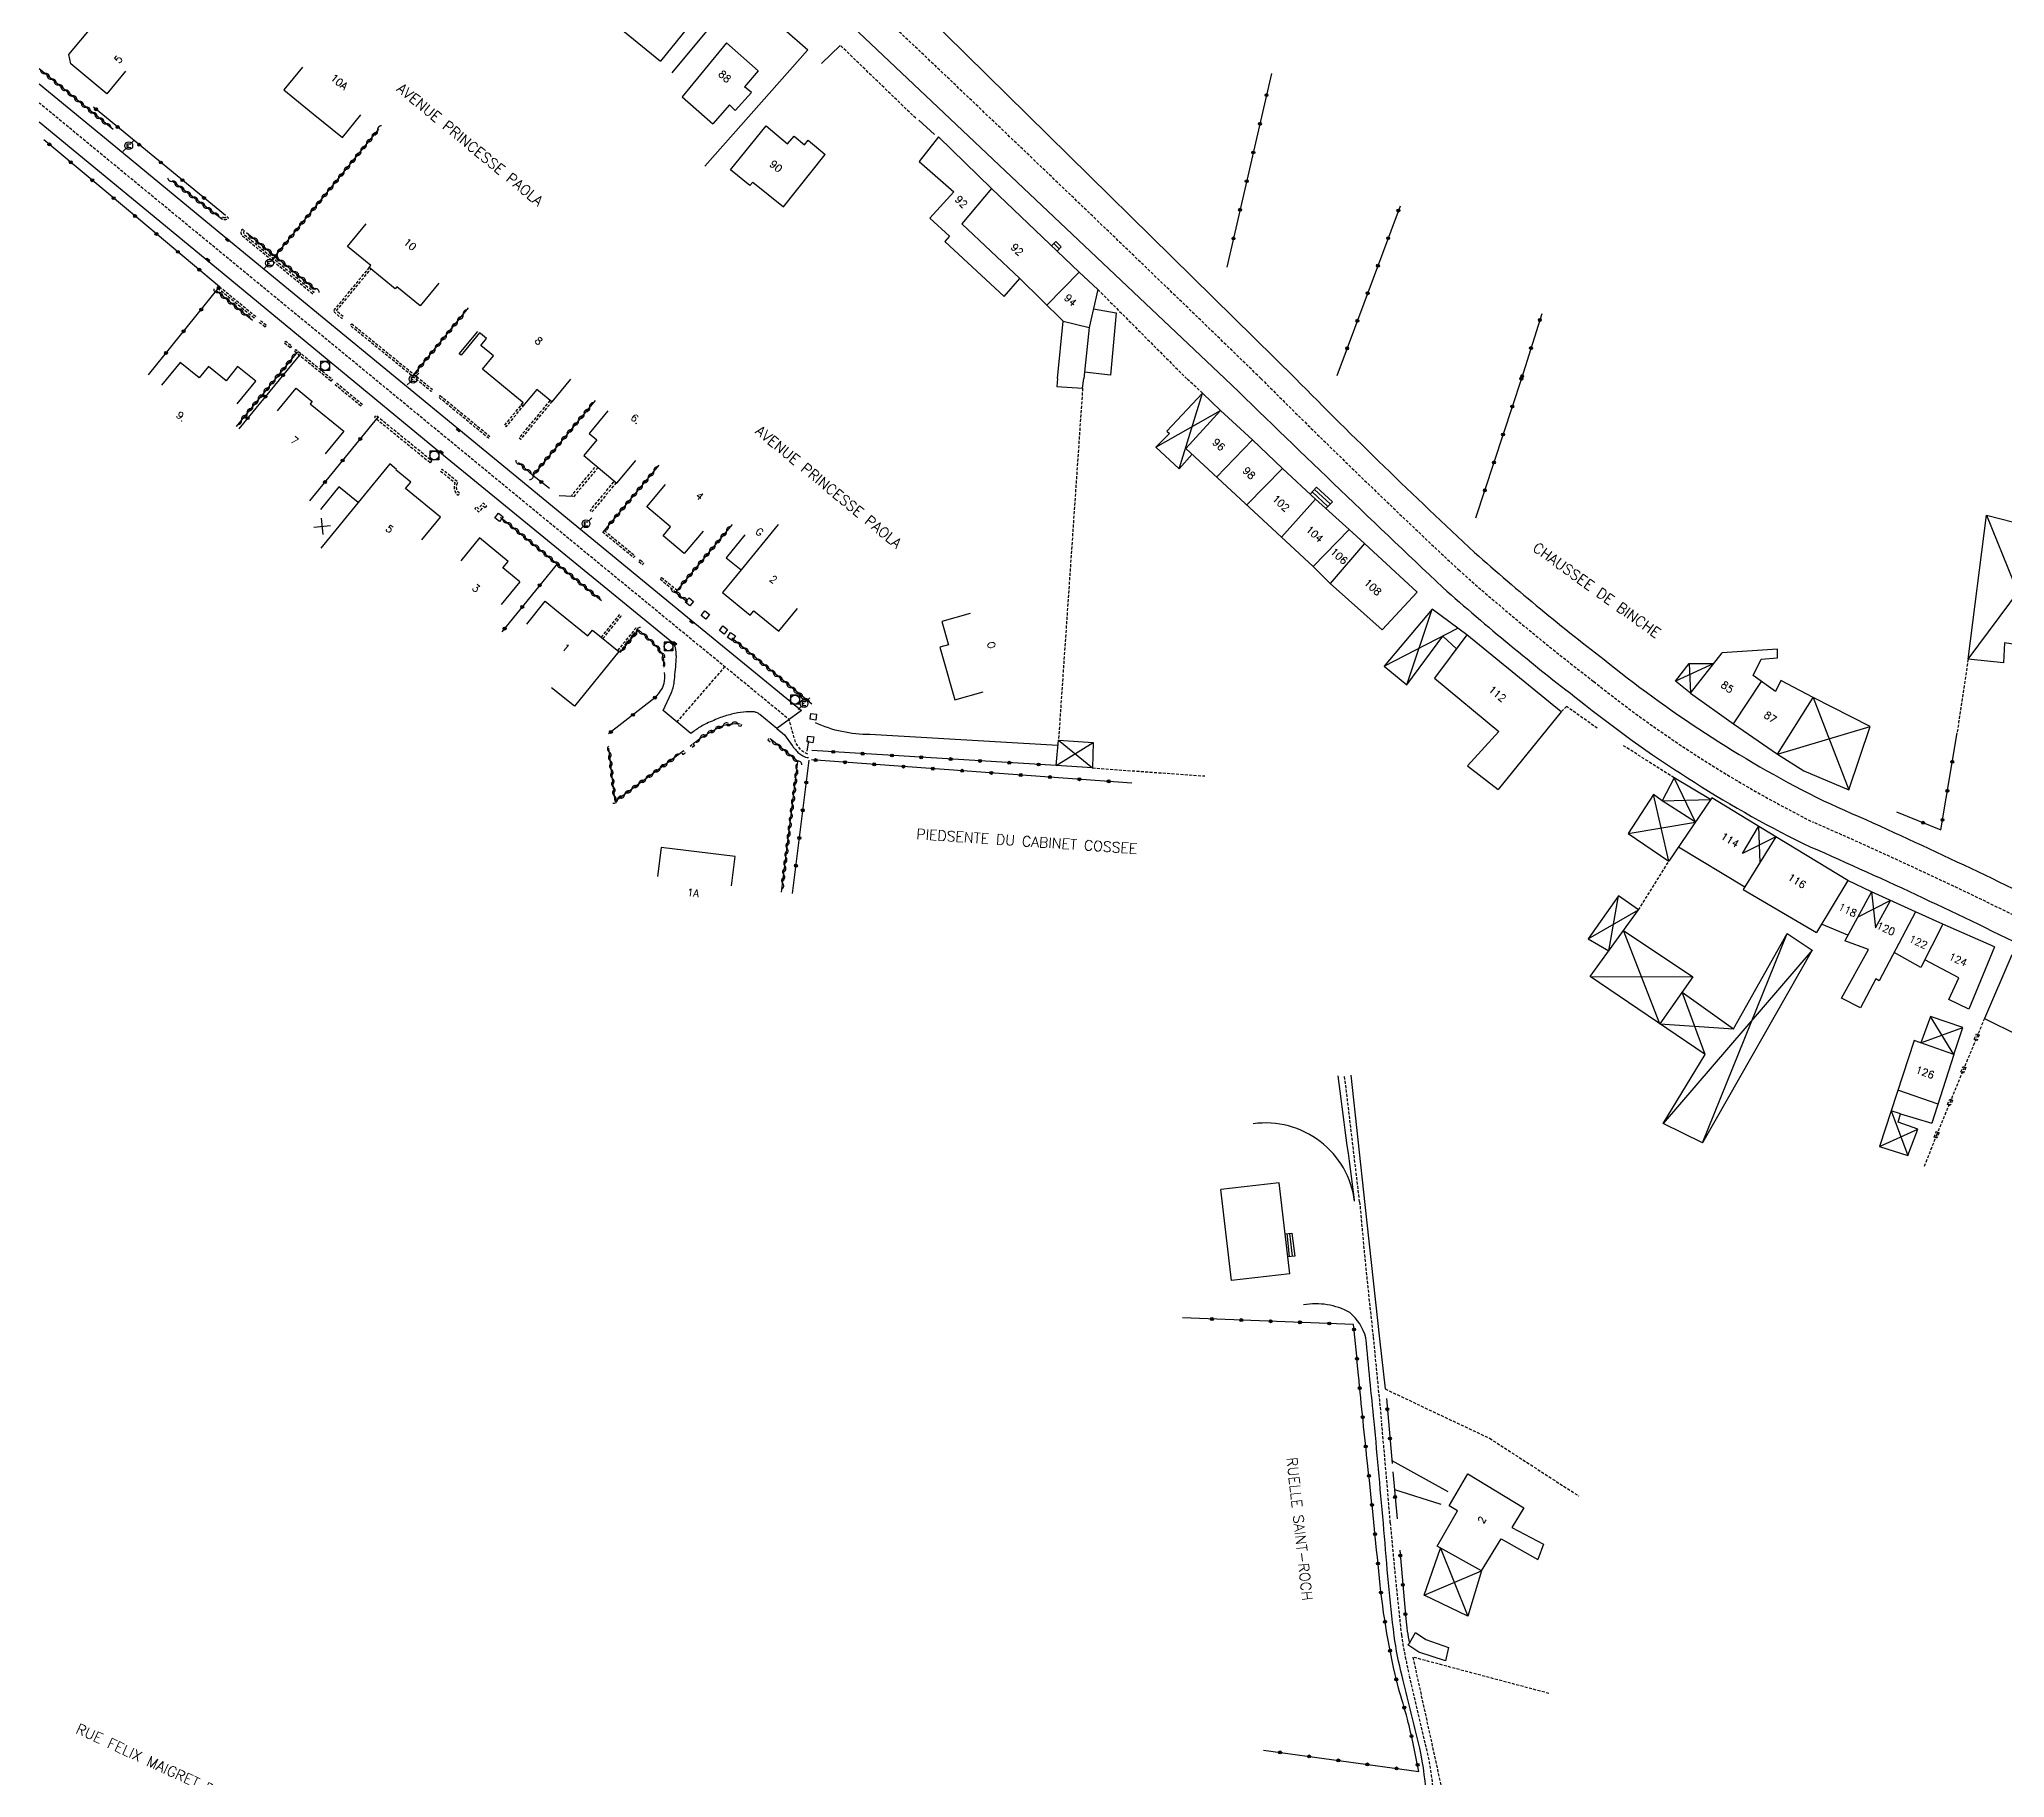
# Model space of a CAD drawing. Header units: millimetres. Extents: x 124000 to 125000, y 125000 to 126000.
# Drawn here: x 124000 to 124334.3, y 125511.9 to 125807.7 of the extents above; entities that cross this region are included whole.
import ezdxf
from ezdxf.enums import TextEntityAlignment as Align

# ---------------------------------------------------------------- set-up
doc = ezdxf.new("R2010")
doc.units = ezdxf.units.MM
doc.linetypes.add('DASHED', pattern=[0.75, 0.5, -0.25])
doc.layers.get('0').update_dxf_attribs({"linetype": 'CONTINUOUS'})
for name, color, linetype in [('W0001', 6, 'DASHED'), ('W0008', 7, 'CONTINUOUS'), ('W0100', 7, 'CONTINUOUS'), ('W0112', 1, 'DASHED'), ('W0310', 3, 'CONTINUOUS'), ('W0322', 7, 'CONTINUOUS'), ('W0400', 7, 'CONTINUOUS'), ('W0420', 7, 'CONTINUOUS'), ('W0471', 7, 'CONTINUOUS'), ('W0989', 7, 'CONTINUOUS'), ('W0991', 7, 'CONTINUOUS'), ('W1102', 7, 'CONTINUOUS')]:
    doc.layers.add(name, color=color, linetype=linetype)
doc.styles.get("Standard").update_dxf_attribs({"font": 'romans.shx', "width": 0.85})

# ---------------------------------------------------------------- blocks, each defined once
blk = doc.blocks.new('t322o')
at = {"color": 0, "linetype": 'Continuous'}
for radius in [0.25, 0.15]:
    blk.add_circle((0, 0), radius, dxfattribs=at)
blk = doc.blocks.new('t310o')
at = {"color": 0, "linetype": 'Continuous'}
for centre, start, end in [((-0.5, 0.38), 216.8699, 323.1304), ((0.5, -0.37), 36.8699, 143.1303)]:
    blk.add_arc(centre, 0.625, start, end, dxfattribs=at)
blk = doc.blocks.new('t991o')
at = {"color": 0, "linetype": 'Continuous'}
for p, q in [((-1, 1), (1, -1)), ((-1, -1), (1, 1))]:
    blk.add_line(p, q, dxfattribs=at)
blk = doc.blocks.new('t112o')
at = {"color": 0, "linetype": 'Continuous'}
for p, q in [((-0.5, 0.5), (0.5, 0.5)), ((-0.5, -0.5), (-0.5, 0.5)), ((0.5, 0.5), (0.5, -0.5)), ((0.5, -0.5), (-0.5, -0.5))]:
    blk.add_line(p, q, dxfattribs=at)
blk = doc.blocks.new('T400')
for p, q in [((-0.15, 0.3), (0.15, 0.3)), ((-0.15, -0.25), (-0.15, 0.3)), ((-0.15, 0.15), (0.15, 0.15)), ((-0.15, 0), (0.15, 0)), ((0.15, 0.3), (0.15, -0.25)), ((-0.15, -0.15), (0.15, -0.15)), ((-0.15, -0.25), (-0.15, -0.3)), ((-0.15, -0.3), (0.15, -0.3)), ((0.15, -0.3), (0.15, -0.25))]:
    blk.add_line(p, q)
blk = doc.blocks.new('T420')
for p, q in [((0.75, 0.75), (-0.75, 0.75)), ((-0.75, 0.75), (-0.75, -0.75)), ((0.75, 0.75), (0.75, -0.75)), ((0.75, -0.75), (-0.75, -0.75))]:
    blk.add_line(p, q)
blk.add_ellipse((0, 0), major_axis=(-0.53, 0.53), ratio=1, start_param=3.926991, end_param=10.210176)
blk = doc.blocks.new('T471')
for p, q in [((-0.333334, 0.333334), (-0.333334, -0.333334)), ((-0.333334, 0.333334), (0.333334, 0.333334)), ((-0.333334, 0), (0, 0)), ((0.500001, 0.500001), (1.000002, 1.000002)), ((-0.500001, -0.500001), (-1.000002, -1.000002)), ((-0.333334, -0.333334), (0.333334, -0.333334))]:
    blk.add_line(p, q)
blk.add_ellipse((0, 0), major_axis=(0.471405, 0.471405), ratio=1, start_param=5.4977871438, end_param=11.780972451)

msp = doc.modelspace()

# ---------------------------------------------------------------- linework, layer by layer
at = {"layer": 'W0001'}
for points in [[(124207.81, 125750, 0.003745), (124127.16, 125827.1), (124119.54, 125833.53), (124061.69, 125881.52), (124048.18, 125892.79), (124000, 125932.92)], [(124207.81, 125750, 0.008198), (124241.47, 125717.42, 0.017609), (124264.42, 125698.44, 0.053053), (124301.78, 125674.49, -0.012247), (124339.86, 125656.7, -0.001053), (124390.04, 125633.2, -0.015151), (124424.53, 125615.16, -0.039587), (124460.09, 125592.73, -0.044339), (124488.89, 125565.18, -0.012665), (124500, 125552.62, -0.012665)], [(124236.9, 125500, 0.095259), (124235.78, 125517.8, 0.002118), (124233.03, 125529.46, -0.022896), (124231.71, 125536.22, -0.006433), (124229.82, 125555.3, 0.003713), (124228.32, 125572.63, -0.002099), (124226.92, 125586.88, -0.006772), (124224.61, 125609.88, 0.001083), (124222.04, 125631.33, 0.000081)]]:
    msp.add_lwpolyline(points, format="xyb", dxfattribs=at)
at = {"layer": 'W0001', "flags": 128}
for points in [[(124130.72, 125686.05), (124129.69, 125686.65), (124128.67, 125687.97), (124127.56, 125691.96), (124092.69, 125720.59), (124007.4, 125790.76), (124000, 125796.86)], [(124108.47, 125691.54), (124116.64, 125700.93)]]:
    msp.add_lwpolyline(points, dxfattribs=at)
at = {"layer": 'W0008'}
for points in [[(124000, 125943.62), (124074.8, 125881.09), (124126.19, 125838.56), (124126.79, 125834.34), (124140.46, 125822.5), (124154.12, 125808.65), (124213.68, 125750)], [(124223.12, 125631.45), (124225.49, 125609.44), (124227.99, 125586.56), (124228.94, 125578.05)]]:
    msp.add_lwpolyline(points, dxfattribs=at)
for points in [[(124201.7, 125750), (124137.33, 125810.87), (124123.78, 125823.1), (124114.33, 125827.32), (124060.47, 125872.28), (124056.51, 125875.32, 0.366661), (124048.07, 125874.92), (124047.12, 125873.71)], [(124201.7, 125750, 0.003763), (124238.76, 125714.44, 0.017613), (124261.94, 125695.28, 0.053126), (124300.07, 125670.85, -0.012292), (124338.11, 125653.08, -0.001054), (124388.3, 125629.58, -0.015164), (124422.61, 125611.63, -0.039579), (124457.63, 125589.55, -0.044335), (124485.9, 125562.49, -0.016399), (124500, 125546.32, -0.016399)], [(124213.68, 125750, 0.010498), (124244.17, 125720.39, 0.017605), (124266.91, 125701.6, 0.052978), (124303.49, 125678.13, -0.012202), (124341.6, 125660.32, -0.001053), (124391.77, 125636.83, -0.015138), (124426.45, 125618.69, -0.039594), (124462.55, 125595.91, -0.044343), (124491.87, 125567.87, -0.009083), (124500, 125558.81, -0.009083)], [(124223.76, 125609.99, -0.000061), (124223.74, 125610.24, 0.000081), (124220.93, 125631.36)], [(124235.72, 125500, 0.08692), (124234.57, 125518.04, -0.001743), (124231.82, 125529.17, -0.022962), (124230.47, 125536.05, -0.009832), (124228.75, 125554.07, -0.000187), (124227.08, 125572.51, -0.002098), (124225.67, 125586.76, 0.148586), (124222.92, 125591.08, -0.001151)]]:
    msp.add_lwpolyline(points, format="xyb", dxfattribs=at)
at = {"layer": 'W0008', "flags": 128}
for points in [[(124000, 125800.12), (124012.06, 125790.2), (124031.58, 125774.13), (124072.97, 125740.07), (124110.25, 125709.4), (124129.65, 125693.48), (124125.47, 125690.44), (124122.57, 125692.82, 0.061672), (124122.15, 125693.09, 0.058155), (124121.64, 125693.26, 0.04484), (124121.4, 125693.29, 0.015493), (124120.7, 125693.29, 0.036076), (124118.84, 125693.09, 0.029527), (124116.63, 125692.56, 0.024061), (124115.62, 125692.2, 0.010038), (124113.26, 125691.17, 0.037532), (124112.35, 125690.67, 0.021012), (124110.84, 125689.59), (124106.11, 125693.5), (124107.55, 125696.58, 0.06313), (124108.05, 125698.71, 0.009419), (124108.36, 125702.31, 0.040422), (124108.35, 125703.16, 0.006963), (124108.27, 125703.95, 0.02902), (124108.23, 125704.14, 0.027296), (124108.18, 125704.3, 0.014243), (124108.06, 125704.61, 0.075114), (124107.94, 125704.8, 0.046707), (124107.62, 125705.11), (124079.94, 125727.78), (124068.78, 125736.92), (124029.19, 125769.56), (124000, 125793.6)], [(124125.47, 125690.44), (124126.74, 125689.36), (124128.06, 125687.55, 0.018875), (124128.48, 125687.03, 0.014686), (124129.06, 125686.38, 0.05237), (124129.37, 125686.13, 0.024767), (124130.09, 125685.69, 0.060061), (124130.35, 125685.59, 0.032888), (124130.85, 125685.49)]]:
    msp.add_lwpolyline(points, format="xyb", dxfattribs=at)
at = {"layer": 'W0100', "flags": 128}
for points in [[(124014.66, 125802.32), (124011.47, 125798.46), (124005.35, 125803.53), (124005.04, 125805.11), (124009.1, 125810.02), (124009.22, 125810.25), (124011.72, 125813.25), (124015.56, 125810.05)], [(124044.78, 125802.98), (124041.62, 125799.11), (124046.58, 125795.06), (124051.55, 125791.01), (124054.71, 125794.88)], [(124067.96, 125766.2), (124064.78, 125762.34), (124060.81, 125765.61), (124060.52, 125765.26), (124056.11, 125768.89), (124056.39, 125769.24), (124052.45, 125772.48), (124055.63, 125776.34)], [(124090.37, 125749.86), (124087.18, 125746.01), (124084.63, 125748.11), (124082.28, 125745.27), (124081.98, 125745.52), (124081.98, 125745.52), (124082.31, 125745.92), (124082.22, 125745.99), (124075.42, 125751.61), (124077.27, 125753.85), (124075.12, 125755.63), (124076.08, 125756.79), (124075.06, 125757.63), (124074.9, 125757.76), (124071.77, 125753.97), (124071.45, 125754.19), (124074.61, 125758.01)], [(124033.67, 125745.67), (124036.82, 125749.56), (124033.74, 125752.05), (124031.78, 125749.63), (124028.76, 125752.07), (124027.18, 125750.12), (124023.96, 125752.73), (124020.81, 125748.84)], [(124040.5, 125744.51), (124043.67, 125748.38), (124046.43, 125746.11), (124046.1, 125745.71), (124051.81, 125741.02), (124048.64, 125737.16)], [(124096.74, 125744.48), (124093.55, 125740.63), (124094.85, 125739.55), (124092.64, 125736.89), (124092.64, 125736.89), (124098.26, 125732.21), (124101.46, 125736.06)], [(124065.09, 125722.52), (124068.26, 125726.38), (124062.28, 125731.28), (124063.18, 125732.37), (124060.71, 125734.41), (124060.78, 125734.5), (124059.63, 125735.46), (124054.24, 125728.89), (124050.98, 125731.56), (124047.81, 125727.7)], [(124112.93, 125724.05), (124109.72, 125720.22), (124106.14, 125723.21), (124107.4, 125724.75), (124103.34, 125728.15), (124106.55, 125731.99)], [(124078.86, 125717.76), (124079.78, 125718.88), (124074.89, 125722.87), (124071.73, 125718.99)], [(124120, 125723.39), (124116.83, 125719.51), (124119.37, 125717.44), (124116.21, 125713.57), (124120.93, 125709.71), (124121.55, 125710.48), (124125.83, 125706.99), (124128.99, 125710.86)], [(124081.74, 125715.42), (124078.59, 125711.54)], [(124081.75, 125715.41), (124078.87, 125717.76)], [(124082.91, 125708.2), (124086.05, 125712.09), (124088.24, 125710.31), (124088.24, 125710.31), (124093.3, 125706.21), (124094.09, 125707.18), (124098.61, 125703.52), (124091.02, 125694.23), (124087.15, 125697.39)], [(124158.36, 125710.02), (124153.55, 125708.67), (124154.63, 125704.84), (124154.67, 125704.68), (124153.22, 125704.28), (124153.67, 125702.71), (124155.76, 125695.3), (124160.57, 125696.66)], [(124117.74, 125663.68), (124118.36, 125668.64), (124105.81, 125670.2), (124105.19, 125665.24)]]:
    msp.add_lwpolyline(points, dxfattribs=at)
at = {"layer": 'W0100'}
for points in [[(124097.13, 125810.97), (124105.67, 125804)], [(124111.99, 125811.75), (124105.67, 125804)], [(124116.9, 125807.14), (124109.36, 125797.93)], [(124122.31, 125802.33), (124116.9, 125807.14)], [(124122.31, 125802.33), (124119.97, 125799.61)], [(124117.39, 125796.59), (124118.35, 125795.58), (124121.13, 125798.68), (124119.97, 125799.61)], [(124109.36, 125797.93), (124114.6, 125793.33)], [(124117.39, 125796.59), (124114.6, 125793.33)], [(124120.89, 125782.87), (124117.59, 125785.52), (124123.64, 125792.99), (124127.3, 125789.92), (124128.43, 125791.21), (124130.18, 125789.76), (124130.8, 125790.53), (124133.67, 125788.14)], [(124152.95, 125791.15), (124149.68, 125786.92)], [(124161.99, 125782.32), (124152.95, 125791.15)], [(124126.57, 125779.2), (124133.67, 125788.14)], [(124149.68, 125786.92), (124155.56, 125781.79), (124151.5, 125777.3), (124154.82, 125774.2), (124154.07, 125773.34), (124164.13, 125763.94), (124166.8, 125767.04), (124156.96, 125776.34)], [(124121.37, 125783.42), (124120.89, 125782.87)], [(124121.37, 125783.42), (124126.57, 125779.2)], [(124161.99, 125782.32), (124156.96, 125776.34)], [(124176.92, 125768.09), (124161.99, 125782.32)], [(124173.16, 125771.67), (124173.82, 125772.38), (124172.91, 125773.29), (124172.19, 125772.59)], [(124172.57, 125772.96), (124173.5, 125772.04)], [(124166.8, 125767.04), (124174.19, 125759.77), (124178.58, 125758.7), (124177.68, 125750)], [(124176.92, 125768.09), (124171.42, 125762.49)], [(124180.07, 125765.14), (124176.92, 125768.09)], [(124180.07, 125765.14), (124178.58, 125758.7)], [(124173.23, 125750), (124174.19, 125759.77)], [(124179.31, 125761.85), (124183.18, 125761.16), (124182.22, 125750.57), (124177.79, 125751.05)], [(124173.23, 125750), (124173.11, 125748.65), (124177.48, 125748.35), (124177.68, 125750)], [(124200.94, 125744.57), (124197.89, 125747.53), (124191.82, 125741.06), (124192.24, 125740.65), (124189.93, 125738.34), (124193.89, 125734.64), (124196.1, 125737.1)], [(124193.89, 125734.64), (124197.89, 125747.53)], [(124189.93, 125738.34), (124200.94, 125744.57)], [(124200.94, 125744.57), (124195.03, 125738.09)], [(124206.4, 125739.59), (124200.94, 125744.57)], [(124206.4, 125739.59), (124200.28, 125733.23)], [(124211.46, 125734.7), (124206.4, 125739.59)], [(124228.46, 125707.26), (124219.57, 125715.09), (124216.71, 125718.03), (124195.03, 125738.09)], [(124211.46, 125734.7), (124205.39, 125728.51)], [(124217.11, 125729.45), (124211.46, 125734.7)], [(124217.11, 125729.45), (124211.32, 125723.02)], [(124216.18, 125730.31), (124217.26, 125731.5), (124219.98, 125729.02), (124218.87, 125727.87)], [(124219.22, 125728.24), (124216.55, 125730.71)], [(124216.92, 125731.12), (124219.62, 125728.65)], [(124222.81, 125724.31), (124217.11, 125729.45)], [(124328.11, 125702.22), (124331.22, 125726.76), (124346.97, 125722.72), (124346.87, 125720.44), (124342.82, 125721.37), (124340.44, 125704.08), (124334.32, 125705.02), (124334.12, 125701.6), (124328.11, 125702.22), (124343.97, 125723.49)], [(124331.22, 125726.76), (124340.44, 125704.08)], [(124222.81, 125724.31), (124216.71, 125718.03)], [(124225.46, 125721.91), (124222.81, 125724.31)], [(124225.46, 125721.91), (124219.57, 125715.09)], [(124234.38, 125713.65), (124225.46, 125721.91)], [(124234.38, 125713.65), (124228.46, 125707.26)], [(124242.85, 125706.37), (124236.97, 125710.75), (124228.77, 125701.07), (124232.61, 125697.87), (124238.78, 125706.17), (124241.09, 125704.02)], [(124232.61, 125697.87), (124236.97, 125710.75)], [(124228.77, 125701.07), (124241.33, 125707.5)], [(124242.85, 125706.37), (124237.34, 125698.99)], [(124258.91, 125693.29), (124242.85, 125706.37)], [(124280.89, 125696.43), (124286.27, 125703.31)], [(124301.75, 125695.69), (124296.26, 125698.61), (124295.33, 125696.76), (124291.55, 125699.47), (124292.91, 125702.25), (124295.69, 125702.46), (124295.69, 125703.96), (124286.27, 125703.31)], [(124237.34, 125698.99), (124248.31, 125689.95), (124242.98, 125684.09), (124248.2, 125680.05)], [(124280.89, 125696.43), (124278.36, 125698.47), (124280.64, 125701.53), (124284.86, 125701.5), (124278.36, 125698.47)], [(124280.64, 125701.53), (124280.89, 125696.43)], [(124280.89, 125696.43), (124288.2, 125691.22)], [(124288.2, 125691.22), (124292.99, 125698.44)], [(124295.67, 125686.08), (124300.18, 125683.23), (124307.81, 125680.02), (124311.45, 125690.78), (124301.75, 125695.69), (124307.81, 125680.02)], [(124295.67, 125686.08), (124301.75, 125695.69)], [(124258.91, 125693.29), (124248.2, 125680.05)], [(124288.2, 125691.22), (124295.67, 125686.08)], [(124295.67, 125686.08), (124311.45, 125690.78)], [(124173.37, 125688.44), (124179.25, 125688.04), (124179.16, 125683.73), (124172.98, 125684.13), (124173.37, 125688.44), (124179.16, 125683.73)], [(124172.98, 125684.13), (124179.25, 125688.04)], [(124284.3, 125678.35), (124278.1, 125682.04), (124276.09, 125678.16), (124274.58, 125679.21), (124270.28, 125672.59), (124277.23, 125667.87), (124274.58, 125679.21)], [(124281.72, 125674.52), (124278.1, 125682.04)], [(124284.5, 125678.64), (124277.23, 125667.87)], [(124295.38, 125672.02), (124284.5, 125678.64)], [(124270.28, 125672.59), (124281.72, 125674.52), (124276.09, 125678.16), (124284.3, 125678.35)], [(124295.38, 125672.02), (124289.74, 125669.18), (124292.48, 125673.78), (124292.68, 125667.65)], [(124295.38, 125672.02), (124290.13, 125663.51)], [(124307.66, 125664.58), (124295.38, 125672.02)], [(124278.87, 125670.29), (124290.13, 125663.51), (124289.87, 125663.07), (124302.32, 125655.72)], [(124301.59, 125652.72), (124282.93, 125619.93), (124276.23, 125623.22), (124283.37, 125634.95), (124263.82, 125648.22), (124272.06, 125659.58), (124268.65, 125661.99), (124263.49, 125654.64), (124267.02, 125652.63), (124268.65, 125661.99)], [(124307.66, 125664.58), (124302.32, 125655.72)], [(124311.68, 125662.63), (124307.13, 125654.31)], [(124311.68, 125662.63), (124307.66, 125664.58)], [(124311.68, 125662.63), (124312.35, 125656.51), (124314.94, 125661.16), (124309.33, 125658.34)], [(124319.15, 125659.27), (124311.68, 125662.63)], [(124263.49, 125654.64), (124272.06, 125659.58)], [(124319.15, 125659.27), (124313, 125647.5)], [(124323.84, 125657.14), (124319.15, 125659.27)], [(124269.51, 125656.07), (124281.28, 125648.17), (124275.68, 125640.18), (124269.51, 125656.07)], [(124279.47, 125645.59), (124288.21, 125639.34), (124297.32, 125655.57), (124301.59, 125652.72), (124276.23, 125623.22)], [(124282.93, 125619.93), (124297.32, 125655.57)], [(124307.64, 125655.26), (124303.17, 125657.13)], [(124323.84, 125657.14), (124320.06, 125649.75)], [(124332.59, 125653.29), (124323.84, 125657.14)], [(124313, 125647.5), (124312.41, 125647.85), (124309.8, 125642.93), (124306.59, 125644.54), (124311.16, 125652.83), (124307.13, 125654.31)], [(124320.06, 125649.75), (124315.51, 125652.3)], [(124332.59, 125653.29), (124328.25, 125642.7)], [(124335.56, 125651.93), (124330.89, 125641.09)], [(124328.25, 125642.7), (124324.81, 125644.3), (124326.53, 125648.03), (124320.75, 125651.1)], [(124263.82, 125648.22), (124281.28, 125648.17)], [(124283.37, 125634.95), (124279.47, 125645.59)], [(124275.68, 125640.18), (124288.21, 125639.34)], [(124325.68, 125634.96), (124327.2, 125639.59), (124321.74, 125641.43), (124320.07, 125636.96), (124327.2, 125639.59)], [(124325.68, 125634.96), (124321.74, 125641.43)], [(124330.89, 125641.09), (124336.65, 125638.25), (124344.36, 125634.57), (124345.01, 125637.95), (124348.48, 125636.04)], [(124318.93, 125637.36), (124313.07, 125619.34)], [(124325.68, 125634.96), (124318.93, 125637.36)], [(124325.68, 125634.96), (124321.97, 125623.31)], [(124323, 125626.52), (124316.18, 125628.89)], [(124313.07, 125619.34), (124317.88, 125617.79), (124319.54, 125622.24), (124316.22, 125623.48), (124316.63, 125624.85), (124315.03, 125625.38), (124317.88, 125617.79)], [(124313.07, 125619.34), (124319.54, 125622.24)], [(124316.63, 125624.85), (124321.97, 125623.31)], [(124210.94, 125613.13), (124201.01, 125611.98)], [(124202.79, 125596.53), (124201.01, 125611.98)], [(124212.72, 125597.67), (124210.94, 125613.13)], [(124211.94, 125604.45), (124213.1, 125604.57), (124213.56, 125600.67), (124212.39, 125600.56)], [(124212.7, 125600.59), (124212.28, 125604.49)], [(124212.68, 125604.53), (124213.11, 125600.63)], [(124212.72, 125597.67), (124202.79, 125596.53)], [(124237.82, 125551.28), (124241.26, 125557.33), (124239.83, 125558.16), (124243.04, 125563.61), (124252.54, 125557.8), (124250.52, 125554.48), (124255.86, 125551.64), (124254.91, 125549.03)], [(124245.35, 125547.11), (124248.67, 125552.54)], [(124248.67, 125552.54), (124254.91, 125549.03)], [(124245.35, 125547.11), (124243.04, 125539.42), (124235.56, 125542.98), (124238.35, 125550.98), (124243.04, 125539.42)], [(124245.35, 125547.11), (124237.82, 125551.28)], [(124235.56, 125542.98), (124245.35, 125547.11)], [(124233.07, 125534.8), (124234.11, 125536.6), (124235.85, 125535.45), (124239.71, 125534.08), (124239.19, 125531.79), (124234.7, 125533.29), (124232.8, 125534.5), (124233.07, 125534.8)]]:
    msp.add_lwpolyline(points, dxfattribs=at)
at = {"layer": 'W0112'}
for p, q in [((124329.17, 125637.56), (124329.55, 125638.49)), ((124329.55, 125638.49), (124330.01, 125638.3)), ((124329.63, 125637.37), (124329.17, 125637.56)), ((124330.01, 125638.3), (124329.63, 125637.37)), ((124326.89, 125632.01), (124327.27, 125632.94)), ((124327.35, 125631.82), (124326.89, 125632.01)), ((124327.27, 125632.94), (124327.73, 125632.75)), ((124327.73, 125632.75), (124327.35, 125631.82)), ((124324.61, 125626.46), (124324.99, 125627.39)), ((124325.08, 125626.27), (124324.61, 125626.46)), ((124324.99, 125627.39), (124325.46, 125627.2)), ((124325.46, 125627.2), (124325.08, 125626.27)), ((124322.33, 125620.91), (124322.71, 125621.84)), ((124322.71, 125621.84), (124323.18, 125621.65)), ((124322.8, 125620.72), (124322.33, 125620.91)), ((124323.18, 125621.65), (124322.8, 125620.72))]:
    msp.add_line(p, q, dxfattribs=at)
for points in [[(124149.1, 125794.28), (124136.26, 125806.69)], [(124180.07, 125765.14), (124195.16, 125750)], [(124197.89, 125747.53), (124195.16, 125750)], [(124177.48, 125748.35), (124173.37, 125688.44)], [(124328.11, 125702.22), (124326.25, 125689.72)], [(124265.03, 125690.48), (124259.81, 125694.2), (124258.91, 125693.29)], [(124278.1, 125682.04), (124269.51, 125687.5)], [(124179.16, 125683.73), (124198.3, 125682.36)], [(124272.06, 125659.58), (124277.23, 125667.87)], [(124330.89, 125641.09), (124322.75, 125621.27), (124320.56, 125615.7)], [(124228.94, 125578.05), (124246.72, 125569.66), (124261.92, 125559.82)], [(124256.81, 125526.24), (124233.66, 125532.41), (124238.77, 125509.05), (124238.08, 125500)]]:
    msp.add_lwpolyline(points, dxfattribs=at)
at = {"layer": 'W0112', "flags": 128}
for points in [[(124031.23, 125777.49, 0.092455), (124031.37, 125777.42, 0.092455), (124031.52, 125777.4, 0.117323), (124031.71, 125777.45, 0.117323), (124031.85, 125777.58), (124032.19, 125777.36, -0.117323), (124031.9, 125777.1, -0.117323), (124031.54, 125777, -0.092455), (124031.24, 125777.04, -0.092455), (124030.97, 125777.19)], [(124034.86, 125775.16, 0.088788), (124034.78, 125774.99, 0.088788), (124034.75, 125774.81, 0.096068), (124034.8, 125774.61, 0.091451), (124034.92, 125774.46), (124046.75, 125764.69), (124046.49, 125764.38), (124034.65, 125774.16, -0.096068), (124034.44, 125774.44, -0.096068), (124034.36, 125774.79, -0.088788), (124034.39, 125775.11, -0.088788), (124034.54, 125775.4)], [(124068.27, 125734.25), (124070.72, 125732.26, 0.036474), (124070.63, 125731.99, 0.074124), (124070.58, 125731.42, 0.067216), (124070.68, 125730.91), (124070.89, 125730.45), (124071.28, 125730.14), (124071.53, 125730.45), (124071.21, 125730.71), (124071.05, 125731.06, -0.06372), (124070.98, 125731.44, -0.074132), (124071.02, 125731.89, -0.084048), (124071.22, 125732.36), (124068.52, 125734.56)]]:
    msp.add_lwpolyline(points, format="xyb", close=True, dxfattribs=at)
for points in [[(124056.11, 125768.89), (124049.98, 125761.47), (124051.46, 125760.21), (124051.72, 125760.51), (124050.54, 125761.52), (124056.42, 125768.64)], [(124082.31, 125745.92), (124079.11, 125742.05), (124079.42, 125741.8), (124082.62, 125745.66)], [(124086.87, 125746.26), (124081.63, 125739.92), (124081.94, 125739.66), (124087.18, 125746.01)], [(124095.05, 125734.88), (124090.83, 125729.81), (124090.53, 125730.07), (124094.74, 125735.14)], [(124098.16, 125732.29), (124093.99, 125727.28), (124093.69, 125727.53), (124097.86, 125732.55)], [(124095.88, 125705.73), (124098.97, 125709.55), (124098.66, 125709.8), (124095.57, 125705.98)], [(124098.69, 125703.45), (124101.79, 125707.29), (124101.48, 125707.54), (124098.38, 125703.71)]]:
    msp.add_lwpolyline(points, dxfattribs=at)
for points in [[(124036.53, 125760.28), (124030.42, 125765.3), (124030.68, 125765.61), (124036.79, 125760.59)], [(124038.41, 125758.76), (124037.45, 125759.5), (124037.69, 125759.82), (124038.66, 125759.07)], [(124053.14, 125759.32), (124066.92, 125748.11), (124066.67, 125747.8), (124052.89, 125759.01)], [(124042.66, 125755.21), (124041.69, 125756.03), (124041.95, 125756.34), (124042.92, 125755.52)], [(124049.61, 125749.56), (124043.37, 125754.65), (124043.63, 125754.96), (124049.86, 125749.87)], [(124054.69, 125745.3), (124050.34, 125748.92), (124050.6, 125749.23), (124054.95, 125745.61)], [(124068.2, 125747.11), (124076.66, 125740.15), (124076.41, 125739.84), (124067.95, 125746.8)], [(124066.53, 125735.66), (124066.78, 125735.97), (124057.26, 125743.71), (124057.01, 125743.4)], [(124075.83, 125728.02), (124075.56, 125728.25), (124074.78, 125727.28), (124074.09, 125727.86), (124074.34, 125728.16), (124074.72, 125727.85), (124075.51, 125728.82), (124076.08, 125728.33)], [(124096.13, 125724.13), (124101.35, 125719.83), (124101.1, 125719.52), (124095.87, 125723.82)], [(124102.22, 125719.12), (124102.84, 125718.6), (124102.58, 125718.29), (124101.96, 125718.81)], [(124105.84, 125716.16), (124108.5, 125713.97), (124108.24, 125713.66), (124105.59, 125715.85)], [(124119.35, 125690.77), (124118.83, 125690.92), (124118.93, 125691.3), (124119.45, 125691.16)], [(124123.93, 125688.49), (124124.33, 125688.15), (124124.59, 125688.45), (124124.19, 125688.8)], [(124109.48, 125686.03), (124109.85, 125686.33), (124109.6, 125686.64), (124109.23, 125686.34)], [(124111.44, 125687.51), (124111.03, 125687.21), (124110.79, 125687.53), (124111.2, 125687.83)]]:
    msp.add_lwpolyline(points, close=True, dxfattribs=at)
at = {"layer": 'W0310'}
for points in [[(124119.19, 125815.97), (124107.63, 125802.01)], [(124122.7, 125812.94), (124130.76, 125805.95), (124113.21, 125786.16)], [(124133.05, 125803.59), (124136.26, 125806.69)], [(124152.31, 125791.51), (124149.64, 125793.96)], [(124230.08, 125565.89), (124239.59, 125560.6)], [(124230.52, 125560.95), (124238.4, 125558.46)]]:
    msp.add_lwpolyline(points, dxfattribs=at)
at = {"layer": 'W0310', "flags": 128}
for points in [[(124012.56, 125792.38), (124000, 125802.68)], [(124039.55, 125770.12), (124057.73, 125792.41)], [(124030.97, 125777.19), (124022.59, 125783.6)], [(124035.26, 125774.83), (124047.01, 125765.12)], [(124036.24, 125759.88), (124030.11, 125764.91)], [(124063.53, 125750.45), (124073.04, 125762.02)], [(124043.91, 125754.54), (124033.47, 125741.83)], [(124094.58, 125746.28), (124083.97, 125733.52), (124081.51, 125735.7)], [(124095.87, 125723.82), (124105.45, 125735.26)], [(124078.47, 125726.39), (124095.61, 125712.2)], [(124117.85, 125725.14), (124108.24, 125713.66), (124110.27, 125712.01)], [(124131.42, 125694.56), (124117.81, 125705.8)], [(124109.23, 125686.34), (124097.94, 125678.04), (124096.88, 125687.11)], [(124126.27, 125662.61), (124129.04, 125684.81), (124124.59, 125688.45)]]:
    msp.add_lwpolyline(points, dxfattribs=at)
for points in [[(124098.79, 125703.37), (124101.91, 125707.22), (124104.57, 125704.85, -0.044186), (124104.98, 125704.41, -0.018116), (124105.83, 125703.25, -0.114139), (124106.12, 125702.47, -0.068132), (124106.13, 125701.09)], [(124111.2, 125687.83, -0.012666), (124112.36, 125688.72, -0.020783), (124113.11, 125689.21, -0.009449), (124114.53, 125690.03, -0.009548), (124115.96, 125690.79, -0.074227), (124116.98, 125691.13, -0.040142), (124118.93, 125691.3)]]:
    msp.add_lwpolyline(points, format="xyb", dxfattribs=at)
at = {"layer": 'W0322'}
for points in [[(124209.62, 125801.92), (124202.02, 125768.97)], [(124231.49, 125779.33), (124220.74, 125750.46)], [(124255.59, 125761.01), (124252.13, 125750)], [(124252.13, 125750), (124244.34, 125726.22)], [(124315.96, 125676.24), (124323.47, 125673.19), (124326.25, 125689.72)], [(124172.96, 125684.13), (124131.42, 125686.69)], [(124185.88, 125681.16), (124131.37, 125685.11)], [(124229.15, 125576.42), (124230.13, 125565.38)], [(124230.26, 125563.93), (124230.97, 125555.94)]]:
    msp.add_lwpolyline(points, dxfattribs=at)
at = {"layer": 'W0322', "flags": 128}
for points in [[(124031.68, 125777.72), (124009.22, 125796.16)], [(124018.58, 125750.65), (124030.68, 125765.61), (124016.85, 125777.17), (124000.76, 125790.63)], [(124044.48, 125754.26), (124033.95, 125741.44)], [(124057.61, 125743.4), (124045.97, 125729.2)], [(124086.81, 125731.26), (124083.97, 125733.52)], [(124090.68, 125729.94), (124088.41, 125730.02)], [(124088.13, 125718.51), (124078.7, 125706.87)], [(124130.61, 125686.59), (124130.88, 125688.36)], [(124128.12, 125662.38), (124130.95, 125685.04)]]:
    msp.add_lwpolyline(points, dxfattribs=at)
msp.add_lwpolyline([(124106.32, 125699.98, -0.079789), (124106.22, 125698.1, -0.10705), (124105.63, 125696.83, -0.011215), (124104.83, 125695.8, -0.056218), (124104.64, 125695.61), (124096.8, 125689.52)], format="xyb", dxfattribs=at)
at = {"layer": 'W0322'}
for points in [[(124208.23, 125516.6), (124234.68, 125512.95, 0.017181), (124232.73, 125521.88, 0.016219), (124231.19, 125527.17, -0.035565), (124227.97, 125545.87, 0.003318), (124226.01, 125564.9, -0.003682), (124224.42, 125580.43, 0.001759), (124223.57, 125589.04), (124194.48, 125590.15)], [(124231.44, 125550.63), (124232.47, 125538.95, 0.026797), (124233.07, 125534.8)]]:
    msp.add_lwpolyline(points, format="xyb", dxfattribs=at)
for centre, radius in [((124208.76, 125798.2), 0.25), ((124208.76, 125798.2), 0.15), ((124207.64, 125793.33), 0.25), ((124207.64, 125793.33), 0.15), ((124206.52, 125788.46), 0.25), ((124206.52, 125788.46), 0.15), ((124205.39, 125783.58), 0.25), ((124205.39, 125783.58), 0.15), ((124204.27, 125778.71), 0.25), ((124204.27, 125778.71), 0.15), ((124231.21, 125778.57), 0.25), ((124231.21, 125778.57), 0.15), ((124203.15, 125773.84), 0.25), ((124203.15, 125773.84), 0.15), ((124229.46, 125773.88), 0.25), ((124229.46, 125773.88), 0.15), ((124227.72, 125769.2), 0.25), ((124227.72, 125769.2), 0.15), ((124225.97, 125764.51), 0.25), ((124225.97, 125764.51), 0.15), ((124224.23, 125759.83), 0.25), ((124224.23, 125759.83), 0.15), ((124255.26, 125759.96), 0.25), ((124255.26, 125759.96), 0.15), ((124253.76, 125755.18), 0.25), ((124222.49, 125755.14), 0.25), ((124222.49, 125755.14), 0.15), ((124253.76, 125755.18), 0.15), ((124252.12, 125749.97), 0.25), ((124252.12, 125749.97), 0.15), ((124252.26, 125750.41), 0.25), ((124252.26, 125750.41), 0.15), ((124250.57, 125745.22), 0.25), ((124250.57, 125745.22), 0.15), ((124249.01, 125740.47), 0.25), ((124249.01, 125740.47), 0.15), ((124247.45, 125735.72), 0.25), ((124247.45, 125735.72), 0.15), ((124245.9, 125730.97), 0.25), ((124245.9, 125730.97), 0.15), ((124132.05, 125685.06), 0.25), ((124132.05, 125685.06), 0.15), ((124135.06, 125686.47), 0.25), ((124135.06, 125686.47), 0.15), ((124140.05, 125686.16), 0.25), ((124140.05, 125686.16), 0.15), ((124145.04, 125685.85), 0.25), ((124145.04, 125685.85), 0.15), ((124150.03, 125685.54), 0.25), ((124150.03, 125685.54), 0.15), ((124155.02, 125685.24), 0.25), ((124155.02, 125685.24), 0.15), ((124137.04, 125684.7), 0.25), ((124137.04, 125684.7), 0.15), ((124142.03, 125684.34), 0.25), ((124142.03, 125684.34), 0.15), ((124147.01, 125683.97), 0.25), ((124147.01, 125683.97), 0.15), ((124152, 125683.61), 0.25), ((124152, 125683.61), 0.15), ((124156.99, 125683.25), 0.25), ((124156.99, 125683.25), 0.15), ((124160.01, 125684.93), 0.25), ((124160.01, 125684.93), 0.15), ((124161.97, 125682.89), 0.25), ((124161.97, 125682.89), 0.15), ((124165, 125684.62), 0.25), ((124165, 125684.62), 0.15), ((124166.96, 125682.53), 0.25), ((124166.96, 125682.53), 0.15), ((124169.99, 125684.32), 0.25), ((124169.99, 125684.32), 0.15), ((124171.95, 125682.17), 0.25), ((124171.95, 125682.17), 0.15), ((124176.94, 125681.81), 0.25), ((124176.94, 125681.81), 0.15), ((124325.42, 125684.78), 0.25), ((124325.42, 125684.78), 0.15), ((124181.92, 125681.45), 0.25), ((124181.92, 125681.45), 0.15), ((124324.59, 125679.85), 0.25), ((124324.59, 125679.85), 0.15), ((124320.47, 125674.41), 0.25), ((124320.47, 125674.41), 0.15), ((124323.76, 125674.92), 0.25), ((124323.76, 125674.92), 0.15), ((124199.47, 125589.96), 0.25), ((124199.47, 125589.96), 0.15), ((124204.47, 125589.77), 0.25), ((124204.47, 125589.77), 0.15), ((124209.47, 125589.58), 0.25), ((124209.47, 125589.58), 0.15), ((124214.46, 125589.39), 0.25), ((124214.46, 125589.39), 0.15), ((124219.46, 125589.2), 0.25), ((124219.46, 125589.2), 0.15), ((124223.66, 125588.17), 0.25), ((124223.66, 125588.17), 0.15), ((124224.16, 125583.19), 0.25), ((124224.16, 125583.19), 0.15), ((124224.63, 125578.21), 0.25), ((124224.63, 125578.21), 0.15), ((124225.13, 125573.24), 0.25), ((124225.13, 125573.24), 0.15), ((124229.31, 125574.61), 0.25), ((124229.31, 125574.61), 0.15), ((124225.64, 125568.27), 0.25), ((124225.64, 125568.27), 0.15), ((124229.75, 125569.63), 0.25), ((124229.75, 125569.63), 0.15), ((124226.18, 125563.29), 0.25), ((124226.18, 125563.29), 0.15), ((124226.71, 125558.32), 0.25), ((124226.71, 125558.32), 0.15), ((124230.63, 125559.67), 0.25), ((124230.63, 125559.67), 0.15), ((124227.23, 125553.35), 0.25), ((124227.23, 125553.35), 0.15), ((124227.72, 125548.37), 0.25), ((124227.72, 125548.37), 0.15), ((124231.52, 125549.71), 0.25), ((124231.52, 125549.71), 0.15), ((124231.96, 125544.73), 0.25), ((124231.96, 125544.73), 0.15), ((124228.24, 125543.4), 0.25), ((124228.24, 125543.4), 0.15), ((124228.92, 125538.45), 0.25), ((124228.92, 125538.45), 0.15), ((124232.4, 125539.75), 0.25), ((124232.4, 125539.75), 0.15), ((124229.79, 125533.52), 0.25), ((124229.79, 125533.52), 0.15), ((124230.84, 125528.64), 0.25), ((124230.84, 125528.64), 0.15), ((124232.2, 125523.83), 0.25), ((124232.2, 125523.83), 0.15), ((124233.43, 125518.98), 0.25), ((124233.43, 125518.98), 0.15), ((124211.07, 125516.21), 0.25), ((124211.07, 125516.21), 0.15), ((124216.02, 125515.53), 0.25), ((124216.02, 125515.53), 0.15), ((124220.97, 125514.84), 0.25), ((124220.97, 125514.84), 0.15), ((124225.93, 125514.16), 0.25), ((124225.93, 125514.16), 0.15), ((124230.88, 125513.48), 0.25), ((124230.88, 125513.48), 0.15), ((124234.47, 125514.09), 0.25), ((124234.47, 125514.09), 0.15)]:
    msp.add_circle(centre, radius, dxfattribs=at)
at = {"layer": 'W0989'}
for points in [[(124173.28, 125687.53), (124141.26, 125689.42, -0.108954), (124132.03, 125691.4, -0.108954)], [(124223.76, 125609.99, 0.415972), (124206.51, 125623.18, 14.719793)], [(124222.92, 125591.08, 0.169481), (124215.06, 125592.37, 11.535441)]]:
    msp.add_lwpolyline(points, format="xyb", dxfattribs=at)
at = {"layer": 'W1102', "flags": 128}
for points in [[(124054.24, 125728.89), (124047.9, 125721.15)], [(124125.7, 125725.18), (124119.37, 125717.44)]]:
    msp.add_lwpolyline(points, dxfattribs=at)

# ---------------------------------------------------------------- block references
at = {"layer": 'W0112'}
for p, rotation in [((124078.2, 125726.36), 141.9518085384694), ((124110.59, 125712), 319.0989824389805), ((124113.29, 125709.76), 322.0373997568655), ((124116.39, 125707.19), 322.740487240474), ((124117.74, 125706.09), 326.012632939929), ((124131.67, 125692.44), 262.7549073414366), ((124131.17, 125688.59), 261.5670423407873)]:
    msp.add_blockref('t112o', p, dxfattribs=dict(at, rotation=rotation))
at = {"layer": 'W0310'}
for p, rotation in [((124000.96, 125801.89), 140.6415432805742), ((124002.12, 125800.94), 140.6415432805742), ((124003.28, 125799.99), 140.6415432805742), ((124004.44, 125799.04), 140.6415432805742), ((124005.6, 125798.09), 140.6415432805742), ((124006.76, 125797.14), 140.6415432805742), ((124007.92, 125796.18), 140.6415432805742), ((124009.08, 125795.23), 140.6415432805742), ((124010.24, 125794.28), 140.6415432805742), ((124011.4, 125793.33), 140.6415432805742), ((124057.56, 125792.2), 50.80039123200626), ((124054.72, 125788.71), 50.80039123200626), ((124055.66, 125789.88), 50.80039123200626), ((124056.61, 125791.04), 50.80039123200626), ((124051.87, 125785.23), 50.80039123200626), ((124052.82, 125786.39), 50.80039123200626), ((124053.77, 125787.55), 50.80039123200626), ((124022.63, 125783.57), 142.5805116262337), ((124023.83, 125782.66), 142.5805116262337), ((124025.02, 125781.74), 142.5805116262337), ((124049.03, 125781.74), 50.80039123200626), ((124049.98, 125782.9), 50.80039123200626), ((124050.92, 125784.07), 50.80039123200626), ((124026.21, 125780.83), 142.5805116262337), ((124027.4, 125779.92), 142.5805116262337), ((124028.59, 125779.01), 142.5805116262337), ((124029.78, 125778.1), 142.5805116262337), ((124046.18, 125778.25), 50.80039123200626), ((124047.13, 125779.42), 50.80039123200626), ((124048.08, 125780.58), 50.80039123200626), ((124043.34, 125774.77), 50.80039123200626), ((124044.29, 125775.93), 50.80039123200626), ((124045.24, 125777.09), 50.80039123200626), ((124036.41, 125773.87), 320.4495727462241), ((124037.57, 125772.92), 320.4495727462241), ((124038.73, 125771.96), 320.4495727462241), ((124040.5, 125771.28), 50.80039123200626), ((124041.44, 125772.44), 50.80039123200626), ((124042.39, 125773.6), 50.80039123200626), ((124039.88, 125771.01), 320.4495727462241), ((124041.04, 125770.05), 320.4495727462241), ((124042.2, 125769.1), 320.4495727462241), ((124043.35, 125768.14), 320.4495727462241), ((124030.44, 125764.64), 140.6038095980106), ((124044.51, 125767.19), 320.4495727462241), ((124045.67, 125766.23), 320.4495727462241), ((124046.82, 125765.28), 320.4495727462241), ((124031.6, 125763.69), 140.6038095980106), ((124032.76, 125762.74), 140.6038095980106), ((124033.92, 125761.79), 140.6038095980106), ((124035.08, 125760.84), 140.6038095980106), ((124070.2, 125758.56), 50.56460701078424), ((124071.15, 125759.72), 50.56460701078424), ((124072.1, 125760.88), 50.56460701078424), ((124067.34, 125755.09), 50.56460701078424), ((124068.29, 125756.25), 50.56460701078424), ((124069.25, 125757.4), 50.56460701078424), ((124042.01, 125752.22), 230.6002557123342), ((124042.96, 125753.38), 230.6002557123342), ((124064.48, 125751.61), 50.56460701078424), ((124065.43, 125752.77), 50.56460701078424), ((124066.39, 125753.93), 50.56460701078424), ((124039.15, 125748.74), 230.6002557123342), ((124040.1, 125749.9), 230.6002557123342), ((124041.05, 125751.06), 230.6002557123342), ((124036.29, 125745.26), 230.6002557123342), ((124037.24, 125746.42), 230.6002557123342), ((124038.2, 125747.58), 230.6002557123342), ((124093.62, 125745.12), 230.2557651630078), ((124034.39, 125742.95), 230.6002557123342), ((124035.34, 125744.1), 230.6002557123342), ((124090.74, 125741.66), 230.2557651630078), ((124091.7, 125742.82), 230.2557651630078), ((124092.66, 125743.97), 230.2557651630078), ((124087.86, 125738.2), 230.2557651630078), ((124088.82, 125739.36), 230.2557651630078), ((124089.78, 125740.51), 230.2557651630078), ((124081.79, 125735.45), 138.4940027949898), ((124084.99, 125734.74), 230.2557651630078), ((124085.95, 125735.9), 230.2557651630078), ((124086.9, 125737.05), 230.2557651630078), ((124082.91, 125734.46), 138.4940027949898), ((124084.03, 125733.59), 230.2557651630078), ((124102.61, 125731.88), 50.06883503919503), ((124103.58, 125733.03), 50.06883503919503), ((124104.54, 125734.18), 50.06883503919503), ((124099.73, 125728.42), 50.06883503919503), ((124100.69, 125729.57), 50.06883503919503), ((124101.65, 125730.73), 50.06883503919503), ((124079.63, 125725.44), 320.365236313427), ((124096.84, 125724.97), 50.06883503919503), ((124097.8, 125726.12), 50.06883503919503), ((124098.76, 125727.27), 50.06883503919503), ((124080.79, 125724.48), 320.365236313427), ((124081.94, 125723.52), 320.365236313427), ((124083.1, 125722.57), 320.365236313427), ((124084.25, 125721.61), 320.365236313427), ((124114.96, 125721.69), 230.0688350392463), ((124115.92, 125722.84), 230.0688350392463), ((124116.89, 125723.99), 230.0688350392463), ((124085.41, 125720.65), 320.365236313427), ((124086.56, 125719.7), 320.365236313427), ((124087.72, 125718.74), 320.365236313427), ((124112.07, 125718.24), 230.0688350392463), ((124113.04, 125719.39), 230.0688350392463), ((124114, 125720.54), 230.0688350392463), ((124088.87, 125717.78), 320.365236313427), ((124090.03, 125716.83), 320.365236313427), ((124091.18, 125715.87), 320.365236313427), ((124092.34, 125714.91), 320.365236313427), ((124109.19, 125714.79), 230.0688350392463), ((124110.15, 125715.94), 230.0688350392463), ((124111.11, 125717.09), 230.0688350392463), ((124093.49, 125713.96), 320.365236313427), ((124094.65, 125713), 320.365236313427), ((124108.27, 125713.64), 320.8227484820026), ((124109.43, 125712.69), 320.8227484820026), ((124099.73, 125704.54), 50.98095520900041), ((124100.68, 125705.7), 50.98095520900041), ((124101.62, 125706.87), 50.98095520900041), ((124102.69, 125706.52), 318.2683076371946), ((124103.81, 125705.53), 318.2683076371946), ((124104.9, 125704.5), 310.0749607375358), ((124118.7, 125705.07), 140.4241265385389), ((124105.79, 125703.3), 304.1698567817205), ((124106.17, 125701.87), 271.1355507078681), ((124119.85, 125704.11), 140.4241265385389), ((124121.01, 125703.16), 140.4241265385389), ((124122.17, 125702.2), 140.4241265385389), ((124123.32, 125701.25), 140.4241265385389), ((124124.48, 125700.29), 140.4241265385389), ((124125.64, 125699.33), 140.4241265385389), ((124126.79, 125698.38), 140.4241265385389), ((124127.95, 125697.42), 140.4241265385389), ((124129.1, 125696.47), 140.4241265385389), ((124130.26, 125695.51), 140.4241265385389), ((124112.39, 125688.74), 35.6982504772536), ((124113.66, 125689.54), 30.27809314064254), ((124114.97, 125690.27), 28.28523569389865), ((124116.31, 125690.94), 20.79023571976326), ((124117.78, 125691.24), 6.019150683020269), ((124125.46, 125687.74), 140.7241286442382), ((124096.96, 125686.46), 96.62525515345433), ((124097.13, 125684.97), 96.62525515345433), ((124106.82, 125684.57), 216.3391540137924), ((124108.02, 125685.45), 216.3391540137924), ((124126.62, 125686.79), 140.7241286442382), ((124127.78, 125685.84), 140.7241286442382), ((124128.95, 125684.89), 140.7241286442382), ((124097.31, 125683.48), 96.62525515345433), ((124097.48, 125681.99), 96.62525515345433), ((124103.19, 125681.9), 216.3391540137924), ((124104.4, 125682.79), 216.3391540137924), ((124105.61, 125683.68), 216.3391540137924), ((124128.69, 125681.96), 82.88556364450531), ((124128.87, 125683.45), 82.88556364450531), ((124097.65, 125680.5), 96.62525515345433), ((124098.36, 125678.34), 216.3391540137924), ((124097.82, 125679.01), 96.62525515345433), ((124099.57, 125679.23), 216.3391540137924), ((124100.77, 125680.12), 216.3391540137924), ((124101.98, 125681.01), 216.3391540137924), ((124128.32, 125678.99), 82.88556364450531), ((124128.5, 125680.47), 82.88556364450531), ((124127.76, 125674.52), 82.88556364450531), ((124127.94, 125676.01), 82.88556364450531), ((124128.13, 125677.5), 82.88556364450531), ((124127.39, 125671.54), 82.88556364450531), ((124127.57, 125673.03), 82.88556364450531), ((124127.01, 125668.57), 82.88556364450531), ((124127.2, 125670.05), 82.88556364450531), ((124126.64, 125665.59), 82.88556364450531), ((124126.83, 125667.08), 82.88556364450531), ((124126.46, 125664.1), 82.88556364450531)]:
    msp.add_blockref('t310o', p, dxfattribs=dict(at, rotation=rotation))
at = {"layer": 'W0322'}
for p, rotation in [((124009.65, 125795.81), 140.6031877816084), ((124013.32, 125792.79), 140.6031877816084), ((124001.71, 125789.83), 140.0910032515307), ((124016.99, 125789.78), 140.6031877816084), ((124005.35, 125786.79), 140.0910032515307), ((124020.67, 125786.76), 140.6031877816084), ((124009, 125783.74), 140.0910032515307), ((124024.34, 125783.75), 140.6031877816084), ((124012.64, 125780.69), 140.0910032515307), ((124028.01, 125780.73), 140.6031877816084), ((124016.29, 125777.64), 140.0910032515307), ((124019.93, 125774.6), 140.1043006142145), ((124023.57, 125771.55), 140.1043006142145), ((124027.22, 125768.5), 140.1043006142145), ((124030.52, 125765.42), 51.0323678800696), ((124027.54, 125761.73), 51.0323678800696), ((124024.55, 125758.04), 51.0323678800696), ((124021.56, 125754.35), 51.0323678800696), ((124041.46, 125750.59), 230.6002557123279), ((124038.45, 125746.92), 230.6002557123279), ((124035.43, 125743.25), 230.6002557123279), ((124054.6, 125739.72), 230.6730781815517), ((124051.59, 125736.05), 230.6730781815517), ((124048.58, 125732.38), 230.6730781815517), ((124085.14, 125714.82), 230.9809552090401), ((124082.15, 125711.13), 230.9809552090401), ((124079.16, 125707.44), 230.9809552090401), ((124104.73, 125695.69), 223.53057362349), ((124100.98, 125692.77), 217.8540202092336), ((124097.23, 125689.86), 217.8540202092336), ((124130.47, 125681.24), 82.88556364452079), ((124129.88, 125676.52), 82.88556364452079), ((124129.29, 125671.81), 82.88556364452079), ((124128.71, 125667.1), 82.88556364452079)]:
    msp.add_blockref('t322o', p, dxfattribs=dict(at, rotation=rotation))
msp.add_blockref('t322o', (124085.39, 125732.39), dxfattribs=at)
at = {"layer": 'W0400'}
for p, rotation in [((124031.99, 125773.6), 230.552764932502), ((124028.71, 125770.15), 50.52167811618684), ((124071.28, 125741.27), 50.55276493252021), ((124068.4, 125737.43), 50.50098933837601), ((124110.97, 125708.61), 230.6342941145806), ((124108.1, 125704.91), 231.16761828859)]:
    msp.add_blockref('T400', p, dxfattribs=dict(at, rotation=rotation))
at = {"layer": 'W0420'}
for p in [(124048.61, 125752.12), (124067.2, 125736.91), (124107.04, 125704.4), (124128.55, 125695.35)]:
    msp.add_blockref('T420', p, dxfattribs=at)
at = {"layer": 'W0471'}
for p in [(124015.21, 125789.62), (124039.15, 125769.63), (124063.58, 125749.9), (124093, 125725.29), (124130.09, 125694.68)]:
    msp.add_blockref('T471', p, dxfattribs=at)
at = {"layer": 'W0991', "rotation": 50.67307818149678}
msp.add_blockref('t991o', (124048.13, 125724.85), dxfattribs=at)

# ---------------------------------------------------------------- texts
at = {"layer": 'W0989'}
for s, rotation, p in [('AVENUE PRINCESSE PAOLA', 320.5646, (124073.27, 125789.82)), ('AVENUE PRINCESSE PAOLA', 320.5646, (124134.27, 125731.55)), ('CHAUSSEE DE BINCHE', 324.4565, (124264.95, 125713.99)), ('PIEDSENTE DU CABINET COSSEE', 356.1567, (124167.99, 125671.25)), ('RUELLE SAINT-ROCH', 276.2331, (124214.4, 125554.23)), ('RUE FELIX MAIGRET DE PRICHES', 335.3611, (124023.72, 125512.45))]:
    msp.add_text(s, height=1.75, rotation=rotation, dxfattribs=at).set_placement(p, align=Align.MIDDLE)
at = {"layer": 'W0991'}
for s, rotation, p in [('5', 50.5955, (124013.44, 125804.31)), ('88', 318.3354, (124116.61, 125801.38)), ('10A', 320.8004, (124051.01, 125800.48)), ('90', 320.9799, (124125.32, 125786.11)), ('92', 315.6634, (124156.85, 125780.08)), ('10', 320.5646, (124063.06, 125772.82)), ('92', 316.3839, (124166.35, 125771.94)), ('94', 316.8813, (124175.42, 125763.33)), ('8', 320.2558, (124084.95, 125756.4)), ('9.', 320.6003, (124024.16, 125743.54)), ('6.', 320.2558, (124101.48, 125743.13)), ('7', 320.6003, (124043.43, 125739.46)), ('96', 317.6762, (124200.64, 125738.75)), ('98', 315.9578, (124205.8, 125733.91)), ('4', 320.2558, (124112.36, 125730.02)), ('102', 317.1029, (124211.22, 125728.78)), ('5', 320.7849, (124059.58, 125724.4)), ('G', 320.7681, (124122.53, 125723.9)), ('104', 318.0018, (124216.95, 125723.54)), ('106', 317.76, (124221.11, 125719.78)), ('2', 320.2558, (124124.88, 125715.82)), ('108', 317.1746, (124226.86, 125714.48)), ('3', 320.7849, (124074.3, 125714.33)), ('1', 320.7849, (124089.58, 125704.19)), ('O', 285.7748, (124161.96, 125704.63)), ('112', 320.8531, (124248.04, 125696.34)), ('85', 324.4943, (124287.16, 125697.49)), ('87', 325.4969, (124294.48, 125692.36)), ('114', 328.679, (124287.6, 125671.48)), ('116', 328.337, (124299, 125664.5)), ('1A', 352.8856, (124111.22, 125662.48)), ('118', 335.1834, (124307.62, 125659.55)), ('120', 335.7208, (124314.13, 125656.39)), ('122', 335.6526, (124319.64, 125654.1)), ('124', 336.2578, (124326.4, 125651.1)), ('126', 340.3676, (124320.79, 125631.92)), ('2', 58.6413, (124245.41, 125555.79))]:
    msp.add_text(s, height=1.25, rotation=rotation, dxfattribs=at).set_placement(p, align=Align.MIDDLE)

doc.saveas('drawing.dxf')
